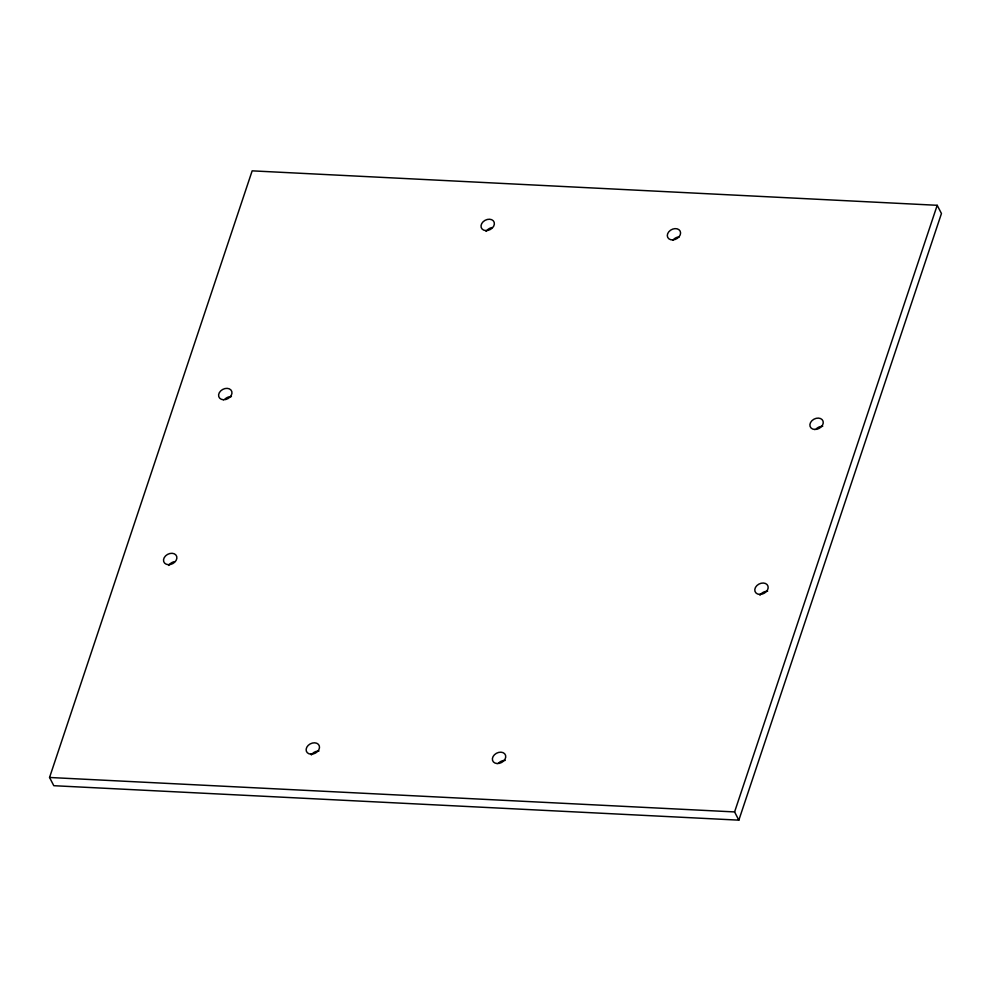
<?xml version="1.0" encoding="UTF-8"?>
<svg xmlns="http://www.w3.org/2000/svg" width="991" height="991" viewBox="0 0 991 991"><rect width="100%" height="100%" fill="white"/><g stroke="black" fill="none" stroke-linecap="round" stroke-linejoin="round"><path stroke-width="1.49" d="M49.55 777.477L252.16 170.848L937.201 205.298L941.45 213.523L738.84 820.152L53.799 785.702L49.55 777.477L734.591 811.926L738.84 820.152M734.591 811.926L937.201 205.298M760.01 595.157A7.024 5.289 -27.3 0 1 767.616 591.255M168.73 565.427A7.024 5.289 -27.3 0 1 174.614 561.624M498.696 762.971A7.024 5.289 -27.3 0 1 505.212 760.407M224.907 399.15A7.024 5.289 -27.3 0 1 231.423 396.586M673.025 240.045A6.962 5.24 -27.3 0 1 679.219 236.861M816.188 428.892A7.024 5.289 -27.3 0 1 822.703 426.328M486.222 231.349A7.024 5.289 -27.3 0 1 492.106 227.546M311.347 754.944A7.024 5.289 -27.3 0 1 318.953 751.042M497.16 763.553A7.024 5.289 -27.3 0 0 505.571 755.303A7.024 5.289 -27.3 0 0 494.447 754.746A7.024 5.289 -27.3 0 0 497.16 763.553M759.577 594.414A7.024 5.289 -27.3 0 0 767.988 586.152A7.024 5.289 -27.3 0 0 756.864 585.594A7.024 5.289 -27.3 0 0 759.577 594.414M223.384 399.745A7.024 5.289 -27.3 0 0 231.795 391.495A7.024 5.289 -27.3 0 0 220.671 390.925A7.024 5.289 -27.3 0 0 223.384 399.745M672.901 239.909A6.962 5.24 -27.3 0 0 680.136 231.089A6.962 5.24 -27.3 0 0 668.776 231.82A6.962 5.24 -27.3 0 0 672.901 239.909M814.664 429.475A7.024 5.289 -27.3 0 0 823.075 421.225A7.024 5.289 -27.3 0 0 811.951 420.667A7.024 5.289 -27.3 0 0 814.664 429.475M485.788 230.593A7.024 5.289 -27.3 0 0 494.199 222.343A7.024 5.289 -27.3 0 0 483.088 221.786A7.024 5.289 -27.3 0 0 485.788 230.593M310.914 754.188A7.024 5.289 -27.3 0 0 319.325 745.938A7.024 5.289 -27.3 0 0 308.201 745.381A7.024 5.289 -27.3 0 0 310.914 754.188M168.297 564.672A7.024 5.289 -27.3 0 0 176.708 556.422A7.024 5.289 -27.3 0 0 165.584 555.864A7.024 5.289 -27.3 0 0 168.297 564.672"/></g></svg>
